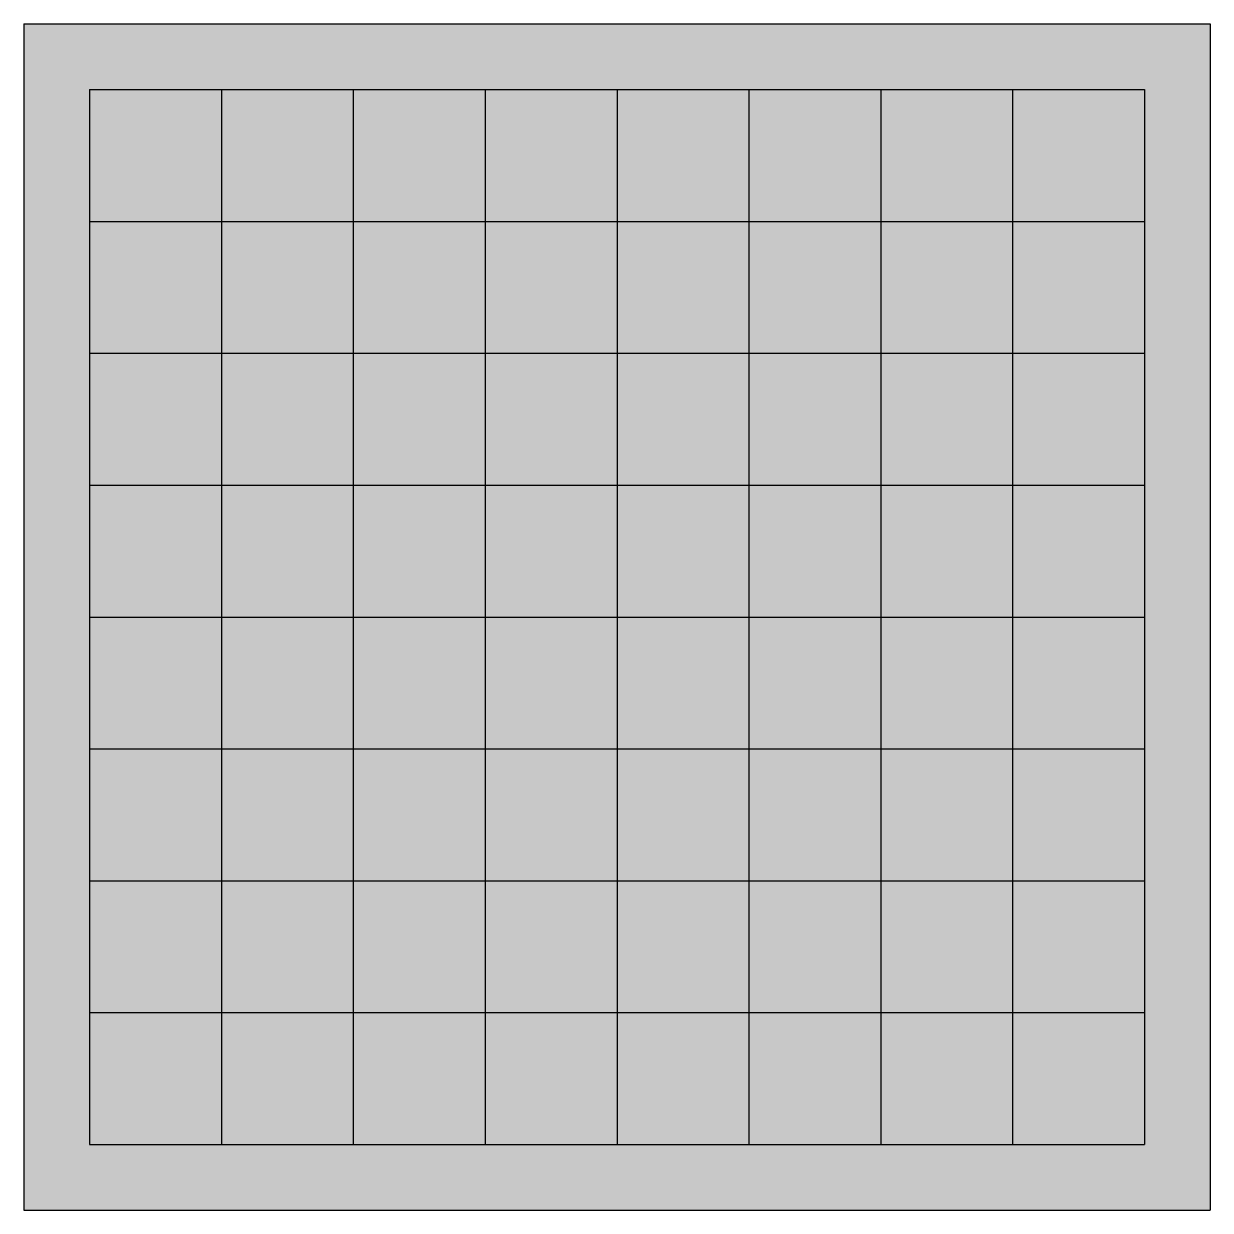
# Model space of a CAD drawing. Header units: millimetres. Extents: x 3020.8 to 3110.8, y 2017 to 2107.
import ezdxf

# ---------------------------------------------------------------- set-up
doc = ezdxf.new("R2010")
doc.units = ezdxf.units.MM
doc.layers.add('圖層1', color=250, linetype='Continuous')
doc.layers.add('圖層2', color=7, linetype='Continuous')

msp = doc.modelspace()

# ---------------------------------------------------------------- hatches: boundary and pattern name
at = {"layer": '圖層2'}
h = msp.add_hatch(color=256, dxfattribs=at)
h.dxf.hatch_style = 1
h.paths.add_polyline_path([(3035.827, 2101.997), (3025.827, 2101.997), (3025.827, 2091.997), (3035.827, 2091.997)], flags=0)
h.paths.add_polyline_path([(3045.827, 2101.997), (3035.827, 2101.997), (3035.827, 2091.997), (3045.827, 2091.997)], flags=0)
h.paths.add_polyline_path([(3055.827, 2101.997), (3045.827, 2101.997), (3045.827, 2091.997), (3055.827, 2091.997)], flags=0)
h.paths.add_polyline_path([(3065.827, 2101.997), (3055.827, 2101.997), (3055.827, 2091.997), (3065.827, 2091.997)], flags=0)
h.paths.add_polyline_path([(3075.827, 2101.997), (3065.827, 2101.997), (3065.827, 2091.997), (3075.827, 2091.997)], flags=0)
h.paths.add_polyline_path([(3110.827, 2106.997), (3020.827, 2106.997), (3020.827, 2016.997), (3110.827, 2016.997)])
h.paths.add_polyline_path([(3105.827, 2101.997), (3105.827, 2021.997), (3025.827, 2021.997), (3025.827, 2101.997)], flags=16)
h.paths.add_polyline_path([(3095.827, 2091.997), (3095.827, 2031.997), (3035.827, 2031.997), (3035.827, 2091.997)], flags=0)
h.paths.add_polyline_path([(3085.827, 2081.997), (3085.827, 2041.997), (3045.827, 2041.997), (3045.827, 2081.997)], flags=0)
h.paths.add_polyline_path([(3075.827, 2071.997), (3075.827, 2051.997), (3055.827, 2051.997), (3055.827, 2071.997)], flags=0)
h = msp.add_hatch(color=256, dxfattribs=at)
h.dxf.hatch_style = 1
h.paths.add_polyline_path([(3085.827, 2101.997), (3075.827, 2101.997), (3075.827, 2091.997), (3085.827, 2091.997)])
h.paths.add_polyline_path([(3075.827, 2101.997), (3065.827, 2101.997), (3065.827, 2091.997), (3075.827, 2091.997)])
h.paths.add_polyline_path([(3075.827, 2091.997), (3065.827, 2091.997), (3065.827, 2081.997), (3075.827, 2081.997)])
h.paths.add_polyline_path([(3085.827, 2091.997), (3075.827, 2091.997), (3075.827, 2081.997), (3085.827, 2081.997)])
h.paths.add_polyline_path([(3085.827, 2081.997), (3075.827, 2081.997), (3075.827, 2071.997), (3085.827, 2071.997)])
h.paths.add_polyline_path([(3075.827, 2081.997), (3065.827, 2081.997), (3065.827, 2071.997), (3075.827, 2071.997)])
h.paths.add_polyline_path([(3075.827, 2071.997), (3065.827, 2071.997), (3065.827, 2061.997), (3075.827, 2061.997)])
h.paths.add_polyline_path([(3085.827, 2071.997), (3075.827, 2071.997), (3075.827, 2061.997), (3085.827, 2061.997)])
h.paths.add_polyline_path([(3085.827, 2061.997), (3075.827, 2061.997), (3075.827, 2051.997), (3085.827, 2051.997)])
h.paths.add_polyline_path([(3075.827, 2061.997), (3065.827, 2061.997), (3065.827, 2051.997), (3075.827, 2051.997)])
h.paths.add_polyline_path([(3075.827, 2051.997), (3065.827, 2051.997), (3065.827, 2041.997), (3075.827, 2041.997)])
h.paths.add_polyline_path([(3065.827, 2051.997), (3055.827, 2051.997), (3055.827, 2041.997), (3065.827, 2041.997)])
h.paths.add_polyline_path([(3065.827, 2061.997), (3055.827, 2061.997), (3055.827, 2051.997), (3065.827, 2051.997)])
h.paths.add_polyline_path([(3055.827, 2061.997), (3045.827, 2061.997), (3045.827, 2051.997), (3055.827, 2051.997)])
h.paths.add_polyline_path([(3055.827, 2051.997), (3045.827, 2051.997), (3045.827, 2041.997), (3055.827, 2041.997)])
h.paths.add_polyline_path([(3045.827, 2051.997), (3035.827, 2051.997), (3035.827, 2041.997), (3045.827, 2041.997)])
h.paths.add_polyline_path([(3045.827, 2061.997), (3035.827, 2061.997), (3035.827, 2051.997), (3045.827, 2051.997)])
h.paths.add_polyline_path([(3035.827, 2061.997), (3025.827, 2061.997), (3025.827, 2051.997), (3035.827, 2051.997)])
h.paths.add_polyline_path([(3035.827, 2071.997), (3025.827, 2071.997), (3025.827, 2061.997), (3035.827, 2061.997)])
h.paths.add_polyline_path([(3045.827, 2071.997), (3035.827, 2071.997), (3035.827, 2061.997), (3045.827, 2061.997)])
h.paths.add_polyline_path([(3055.827, 2071.997), (3045.827, 2071.997), (3045.827, 2061.997), (3055.827, 2061.997)])
h.paths.add_polyline_path([(3065.827, 2071.997), (3055.827, 2071.997), (3055.827, 2061.997), (3065.827, 2061.997)])
h.paths.add_polyline_path([(3035.827, 2081.997), (3025.827, 2081.997), (3025.827, 2071.997), (3035.827, 2071.997)])
h.paths.add_polyline_path([(3045.827, 2081.997), (3035.827, 2081.997), (3035.827, 2071.997), (3045.827, 2071.997)])
h.paths.add_polyline_path([(3055.827, 2081.997), (3045.827, 2081.997), (3045.827, 2071.997), (3055.827, 2071.997)])
h.paths.add_polyline_path([(3065.827, 2081.997), (3055.827, 2081.997), (3055.827, 2071.997), (3065.827, 2071.997)])
h.paths.add_polyline_path([(3035.827, 2091.997), (3025.827, 2091.997), (3025.827, 2081.997), (3035.827, 2081.997)])
h.paths.add_polyline_path([(3045.827, 2091.997), (3035.827, 2091.997), (3035.827, 2081.997), (3045.827, 2081.997)])
h.paths.add_polyline_path([(3055.827, 2091.997), (3045.827, 2091.997), (3045.827, 2081.997), (3055.827, 2081.997)])
h.paths.add_polyline_path([(3065.827, 2091.997), (3055.827, 2091.997), (3055.827, 2081.997), (3065.827, 2081.997)])
h.paths.add_polyline_path([(3035.827, 2101.997), (3025.827, 2101.997), (3025.827, 2091.997), (3035.827, 2091.997)])
h.paths.add_polyline_path([(3045.827, 2101.997), (3035.827, 2101.997), (3035.827, 2091.997), (3045.827, 2091.997)])
h.paths.add_polyline_path([(3055.827, 2101.997), (3045.827, 2101.997), (3045.827, 2091.997), (3055.827, 2091.997)])
h.paths.add_polyline_path([(3065.827, 2101.997), (3055.827, 2101.997), (3055.827, 2091.997), (3065.827, 2091.997)])
h.paths.add_polyline_path([(3095.827, 2101.997), (3085.827, 2101.997), (3085.827, 2091.997), (3095.827, 2091.997)])
h.paths.add_polyline_path([(3105.827, 2101.997), (3095.827, 2101.997), (3095.827, 2091.997), (3105.827, 2091.997)])
h.paths.add_polyline_path([(3105.827, 2091.997), (3095.827, 2091.997), (3095.827, 2081.997), (3105.827, 2081.997)])
h.paths.add_polyline_path([(3095.827, 2091.997), (3085.827, 2091.997), (3085.827, 2081.997), (3095.827, 2081.997)])
h.paths.add_polyline_path([(3095.827, 2081.997), (3085.827, 2081.997), (3085.827, 2071.997), (3095.827, 2071.997)])
h.paths.add_polyline_path([(3095.827, 2071.997), (3085.827, 2071.997), (3085.827, 2061.997), (3095.827, 2061.997)])
h.paths.add_polyline_path([(3095.827, 2061.997), (3085.827, 2061.997), (3085.827, 2051.997), (3095.827, 2051.997)])
h.paths.add_polyline_path([(3095.827, 2031.997), (3085.827, 2031.997), (3085.827, 2021.997), (3095.827, 2021.997)])
h.paths.add_polyline_path([(3055.827, 2041.997), (3045.827, 2041.997), (3045.827, 2031.997), (3055.827, 2031.997)])
h.paths.add_polyline_path([(3065.827, 2041.997), (3055.827, 2041.997), (3055.827, 2031.997), (3065.827, 2031.997)])
h.paths.add_polyline_path([(3075.827, 2041.997), (3065.827, 2041.997), (3065.827, 2031.997), (3075.827, 2031.997)])
h.paths.add_polyline_path([(3085.827, 2041.997), (3075.827, 2041.997), (3075.827, 2031.997), (3085.827, 2031.997)])
h.paths.add_polyline_path([(3085.827, 2051.997), (3075.827, 2051.997), (3075.827, 2041.997), (3085.827, 2041.997)])
h.paths.add_polyline_path([(3095.827, 2051.997), (3085.827, 2051.997), (3085.827, 2041.997), (3095.827, 2041.997)])
h.paths.add_polyline_path([(3095.827, 2041.997), (3085.827, 2041.997), (3085.827, 2031.997), (3095.827, 2031.997)])
h.paths.add_polyline_path([(3105.827, 2041.997), (3095.827, 2041.997), (3095.827, 2031.997), (3105.827, 2031.997)])
h.paths.add_polyline_path([(3105.827, 2051.997), (3095.827, 2051.997), (3095.827, 2041.997), (3105.827, 2041.997)])
h.paths.add_polyline_path([(3105.827, 2061.997), (3095.827, 2061.997), (3095.827, 2051.997), (3105.827, 2051.997)])
h.paths.add_polyline_path([(3105.827, 2071.997), (3095.827, 2071.997), (3095.827, 2061.997), (3105.827, 2061.997)])
h.paths.add_polyline_path([(3105.827, 2081.997), (3095.827, 2081.997), (3095.827, 2071.997), (3105.827, 2071.997)])
h.paths.add_polyline_path([(3105.827, 2031.997), (3095.827, 2031.997), (3095.827, 2021.997), (3105.827, 2021.997)])
h.paths.add_polyline_path([(3085.827, 2031.997), (3075.827, 2031.997), (3075.827, 2021.997), (3085.827, 2021.997)])
h.paths.add_polyline_path([(3075.827, 2031.997), (3065.827, 2031.997), (3065.827, 2021.997), (3075.827, 2021.997)])
h.paths.add_polyline_path([(3065.827, 2031.997), (3055.827, 2031.997), (3055.827, 2021.997), (3065.827, 2021.997)])
h.paths.add_polyline_path([(3055.827, 2031.997), (3045.827, 2031.997), (3045.827, 2021.997), (3055.827, 2021.997)])
h.paths.add_polyline_path([(3045.827, 2031.997), (3035.827, 2031.997), (3035.827, 2021.997), (3045.827, 2021.997)])
h.paths.add_polyline_path([(3045.827, 2041.997), (3035.827, 2041.997), (3035.827, 2031.997), (3045.827, 2031.997)])
h.paths.add_polyline_path([(3035.827, 2041.997), (3025.827, 2041.997), (3025.827, 2031.997), (3035.827, 2031.997)])
h.paths.add_polyline_path([(3035.827, 2051.997), (3025.827, 2051.997), (3025.827, 2041.997), (3035.827, 2041.997)])
h.paths.add_polyline_path([(3035.827, 2031.997), (3025.827, 2031.997), (3025.827, 2021.997), (3035.827, 2021.997)])

# ---------------------------------------------------------------- linework, layer by layer
at = {"layer": '圖層1'}
for p, q in [((3020.827, 2106.997), (3020.827, 2016.997)), ((3020.827, 2106.997), (3110.827, 2106.997)), ((3110.827, 2106.997), (3110.827, 2016.997)), ((3025.827, 2101.997), (3105.827, 2101.997)), ((3025.827, 2101.997), (3025.827, 2021.997)), ((3035.827, 2101.997), (3035.827, 2021.997)), ((3045.827, 2101.997), (3045.827, 2021.997)), ((3055.827, 2101.997), (3055.827, 2021.997)), ((3065.827, 2101.997), (3065.827, 2021.997)), ((3075.827, 2101.997), (3075.827, 2021.997)), ((3085.827, 2101.997), (3085.827, 2021.997)), ((3095.827, 2101.997), (3095.827, 2021.997)), ((3105.827, 2101.997), (3105.827, 2021.997)), ((3025.827, 2091.997), (3105.827, 2091.997)), ((3025.827, 2081.997), (3105.827, 2081.997)), ((3025.827, 2071.997), (3105.827, 2071.997)), ((3025.827, 2061.997), (3105.827, 2061.997)), ((3025.827, 2051.997), (3105.827, 2051.997)), ((3025.827, 2041.997), (3105.827, 2041.997)), ((3025.827, 2031.997), (3105.827, 2031.997)), ((3025.827, 2021.997), (3105.827, 2021.997)), ((3020.827, 2016.997), (3110.827, 2016.997))]:
    msp.add_line(p, q, dxfattribs=at)

doc.saveas('drawing.dxf')
